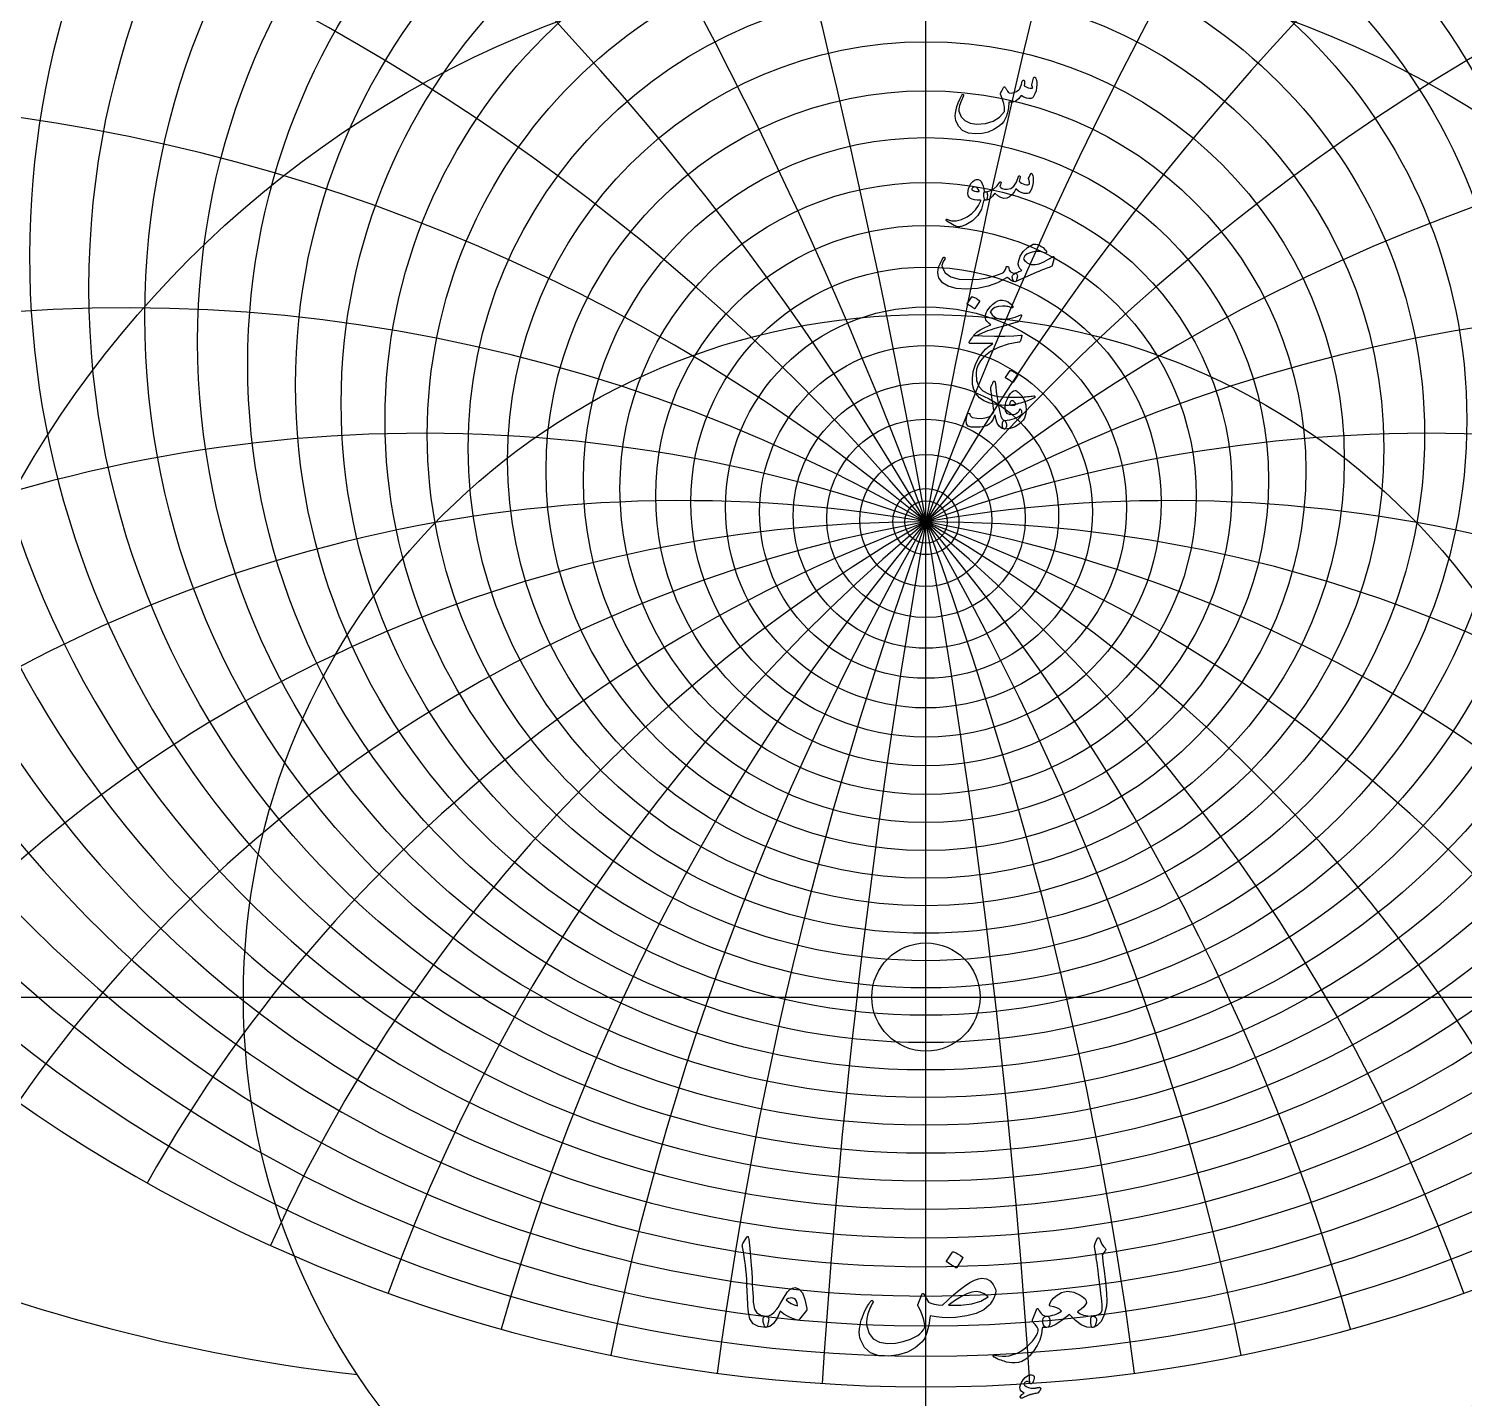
# Model space of a CAD drawing. Header units: millimetres. Extents: x -80 to 80, y -80 to 82.
# Drawn here: x -44.6 to 26.8, y -20 to 48.2 of the extents above; entities that cross this region are included whole.
import ezdxf

# ---------------------------------------------------------------- set-up
doc = ezdxf.new("R2010")
doc.units = ezdxf.units.MM
for name, color, linetype in [('CUT_INNER', 6, 'Continuous'), ('CUT_OUTER', 1, 'Continuous'), ('ENGRAVE', 7, 'Continuous'), ('ENGRAVE_FINE', 8, 'Continuous'), ('TEXT', 5, 'Continuous')]:
    doc.layers.add(name, color=color, linetype=linetype)

msp = doc.modelspace()

# ---------------------------------------------------------------- linework, layer by layer
at = {"layer": 'CUT_INNER'}
msp.add_circle((0, 0), 2.69, dxfattribs=at)
at = {"layer": 'CUT_OUTER'}
for centre, radius, start, end in [((-0.0002, -0.0002), 80.3699, 149.413866, 87.803582), ((-0.0008, 0.0008), 80.3689, 92.195702, 149.41427)]:
    msp.add_arc(centre, radius, start, end, dxfattribs=at)
at = {"layer": 'ENGRAVE'}
for points in [[(0, -79.2), (0, 79.2)], [(-79.2, 0), (79.2, 0)]]:
    msp.add_lwpolyline(points, dxfattribs=at)
for centre, radius in [((0, 0), 79.2), ((0, 33.845), 38.8369), ((0, 28.7029), 26.8925), ((0, 0), 51.8435), ((0, 25.706), 17.0304), ((0, 0), 33.9362), ((0, 24.1228), 8.2726), ((0, 23.6264), 1.056)]:
    msp.add_circle(centre, radius, dxfattribs=at)
for centre, radius, start, end in [((0, 42.7672), 54.7362, 161.989839, 18.010161), ((0, 59.6391), 79.0226, 201.985792, 338.014208), ((0, -45.0669), 68.6933, 41, 139), ((0, -45.0669), 68.6933, 41, 139), ((-18.3793, 68.5924), 87.9231, 226.370944, 263.540169)]:
    msp.add_arc(centre, radius, start, end, dxfattribs=at)
at = {"layer": 'ENGRAVE_FINE'}
for centre, radius in [((0, 35.2478), 41.6134), ((0, 32.5867), 36.2119), ((0, 31.4563), 33.7199), ((0, 30.4399), 31.3448), ((0, 29.5254), 29.073), ((0, 27.9636), 24.7927), ((0, 27.3002), 22.7645), ((0, 26.7063), 20.7995), ((0, 26.1765), 18.8904), ((0, 25.291), 15.2136), ((0, 24.9278), 13.4344), ((0, 24.6136), 11.6876), ((0, 24.346), 9.9685), ((0, 23.9424), 6.5958), ((0, 23.8034), 4.9339), ((0, 23.7048), 3.2832), ((0, 23.646), 1.6398)]:
    msp.add_circle(centre, radius, dxfattribs=at)
for centre, radius, start, end in [((-389.579, -45.0669), 395.5889, 3.747031, 18.1283), ((-389.579, -45.0669), 395.5889, 3.747031, 18.1283), ((389.579, -45.0669), 395.5889, 161.8717, 176.252969), ((389.579, -45.0669), 395.5889, 161.8717, 176.252969), ((0, 36.815), 44.563, 116.694811, 63.305189), ((-188.7333, -45.0669), 200.8457, 7.543642, 36.486596), ((-188.7333, -45.0669), 200.8457, 7.543642, 36.486596), ((188.7333, -45.0669), 200.8457, 143.513404, 172.456358), ((188.7333, -45.0669), 200.8457, 143.513404, 172.456358), ((0, 38.5703), 47.7117, 137.032807, 42.967193), ((-118.9803, -45.0669), 137.3866, 11.441846, 55.306369), ((-118.9803, -45.0669), 137.3866, 11.441846, 55.306369), ((118.9803, -45.0669), 137.3866, 124.693631, 168.558154), ((118.9803, -45.0669), 137.3866, 124.693631, 168.558154), ((0, 40.5427), 51.0904, 150.83708, 29.16292), ((-81.8655, -45.0669), 106.8678, 15.498747, 74.808085), ((-81.8655, -45.0669), 106.8678, 15.498747, 74.808085), ((81.8655, -45.0669), 106.8678, 105.191915, 164.501253), ((81.8655, -45.0669), 106.8678, 105.191915, 164.501253), ((0, 45.2872), 58.6948, 171.599741, 8.400259), ((0, 48.1564), 63.0223, 180.171885, 359.828115), ((-57.6405, -45.0669), 89.6727, 19.779688, 95.149815), ((-57.6405, -45.0669), 89.6727, 19.779688, 95.149815), ((57.6405, -45.0669), 89.6727, 84.850185, 160.220312), ((57.6405, -45.0669), 89.6727, 84.850185, 160.220312), ((0, 51.4428), 67.789, 187.98681, 352.01319), ((0, 55.233), 73.0841, 195.219112, 344.780888), ((-39.6601, -45.0669), 79.3202, 24.362203, 114.146841), ((-39.6601, -45.0669), 79.3202, 24.362203, 114.146841), ((39.6601, -45.0669), 79.3202, 65.853159, 155.637797), ((39.6601, -45.0669), 79.3202, 65.853159, 155.637797), ((-25.0023, -45.0669), 73.1019, 29.341216, 123.798896), ((-25.0023, -45.0669), 73.1019, 29.341216, 123.798896), ((25.0023, -45.0669), 73.1019, 56.201104, 150.658784), ((25.0023, -45.0669), 73.1019, 56.201104, 150.658784), ((-12.1125, -45.0669), 69.753, 34.836047, 131.966559), ((-12.1125, -45.0669), 69.753, 34.836047, 131.966559), ((12.1125, -45.0669), 69.753, 48.033441, 145.163953), ((12.1125, -45.0669), 69.753, 48.033441, 145.163953), ((0, 112.7436), 142.0752, 236.207433, 303.792567)]:
    msp.add_arc(centre, radius, start, end, dxfattribs=at)
at = {"layer": 'TEXT'}
for points in [[(5.3443, 45.6951), (5.3525, 45.7156), (5.363, 45.7302), (5.3759, 45.739), (5.3911, 45.742), (5.4107, 45.7396), (5.4274, 45.7326), (5.4412, 45.7209), (5.452, 45.7045), (5.4787, 45.6459), (5.4977, 45.5733), (5.5091, 45.4867), (5.5129, 45.386), (5.5027, 45.2215), (5.4719, 45.0651), (5.4207, 44.917), (5.349, 44.7771), (5.3244, 44.7434), (5.2975, 44.7174), (5.2682, 44.6989), (5.2366, 44.6881), (5.1221, 44.6808), (4.9989, 44.701), (4.8668, 44.7487), (4.726, 44.8239), (4.6075, 44.6614), (4.4672, 44.5534), (4.3054, 44.4998), (4.1218, 44.5007), (4.1158, 44.4019), (4.1072, 44.3069), (4.0959, 44.2157), (4.082, 44.1284), (4.0655, 44.0442), (4.0463, 43.9627), (4.0245, 43.8838), (4, 43.8075), (3.9432, 43.6699), (3.8665, 43.5429), (3.7699, 43.4264), (3.6534, 43.3204), (3.3809, 43.1389), (3.0925, 43.0113), (2.7884, 42.9375), (2.4684, 42.9176), (2.108, 42.9665), (1.8232, 43.0944), (1.6139, 43.3014), (1.4801, 43.5874), (1.462, 43.6904), (1.459, 43.8122), (1.4713, 43.9527), (1.4988, 44.112), (1.543, 44.2864), (1.6054, 44.4679), (1.6859, 44.6565), (1.7846, 44.852), (1.7925, 44.8643), (1.8021, 44.8731), (1.8135, 44.8784), (1.8267, 44.8801), (1.8399, 44.8789), (1.8513, 44.8754), (1.861, 44.8696), (1.8689, 44.8614), (1.8741, 44.8494), (1.8759, 44.8368), (1.8741, 44.8236), (1.8689, 44.8099), (1.7436, 44.5496), (1.6628, 44.3356), (1.6265, 44.1679), (1.6347, 44.0464), (1.7529, 43.7785), (1.9391, 43.5839), (2.1932, 43.4624), (2.5152, 43.4141), (2.9655, 43.4428), (3.3466, 43.5569), (3.6587, 43.7566), (3.9017, 44.0417), (3.9008, 44.2296), (3.87, 44.4281), (3.8095, 44.6371), (3.719, 44.8567), (3.7076, 44.8789), (3.7014, 44.8989), (3.7006, 44.9164), (3.7049, 44.9316), (3.7301, 44.9839), (3.7541, 45.0329), (3.777, 45.0787), (3.7986, 45.1213), (3.8191, 45.1601), (3.8384, 45.1945), (3.8566, 45.2245), (3.8736, 45.2501), (3.8832, 45.261), (3.8935, 45.2654), (3.9043, 45.2633), (3.9157, 45.2548), (3.9216, 45.2484), (3.9298, 45.2384), (3.9403, 45.225), (3.9532, 45.208), (3.9678, 45.1875), (3.9836, 45.1635), (4.0006, 45.136), (4.0188, 45.1049), (4.0556, 45.0452), (4.0867, 45.0019), (4.1119, 44.975), (4.1312, 44.9644), (4.253, 44.9542), (4.3747, 44.975), (4.4965, 45.0268), (4.6183, 45.1096), (4.6625, 45.1647), (4.7061, 45.2548), (4.7492, 45.3801), (4.7916, 45.5405), (4.7957, 45.5558), (4.8033, 45.5686), (4.8144, 45.5792), (4.8291, 45.5874), (4.8428, 45.5927), (4.856, 45.5944), (4.8686, 45.5927), (4.8806, 45.5874), (4.8985, 45.5581), (4.9052, 45.5031), (4.9008, 45.4223), (4.8853, 45.3157), (4.9798, 45.2578), (5.0808, 45.2197), (5.1883, 45.2016), (5.3021, 45.2033), (5.3007, 45.2376), (5.2963, 45.2654), (5.289, 45.2867), (5.2787, 45.3017), (5.267, 45.3157), (5.26, 45.3298), (5.2576, 45.3438), (5.26, 45.3579)], [(5.2342, 40.9555), (5.2445, 40.9625), (5.2565, 40.9601), (5.2702, 40.9484), (5.2857, 40.9274), (5.3024, 40.8916), (5.315, 40.8407), (5.3235, 40.7745), (5.3279, 40.6932), (5.3294, 40.6007), (5.3244, 40.5105), (5.313, 40.4227), (5.2951, 40.3372), (5.243, 40.1709), (5.185, 40.0515), (5.1212, 39.9789), (5.0516, 39.9531), (4.8867, 39.9628), (4.7342, 40.0058), (4.594, 40.0822), (4.4661, 40.192), (4.3782, 40.019), (4.274, 39.884), (4.1534, 39.7871), (4.0164, 39.7283), (3.8727, 39.7154), (3.7272, 39.7517), (3.5799, 39.8372), (3.4309, 39.9718), (3.3103, 39.8182), (3.1921, 39.7084), (3.0761, 39.6425), (2.9625, 39.6206), (2.9397, 39.6334), (2.9181, 39.6721), (2.8976, 39.7365), (2.8782, 39.8266), (2.8712, 39.9156), (2.8829, 39.9812), (2.9134, 40.0234), (2.9625, 40.0421), (3.1786, 40.091), (3.3677, 40.1861), (3.5299, 40.3275), (3.6651, 40.5152), (3.6724, 40.5254), (3.6804, 40.5327), (3.6888, 40.5371), (3.6979, 40.5386), (3.709, 40.5374), (3.719, 40.5339), (3.7278, 40.5281), (3.7354, 40.5199), (3.7398, 40.4947), (3.7295, 40.4519), (3.7046, 40.3916), (3.6651, 40.3138), (3.7169, 40.2538), (3.7974, 40.2096), (3.9066, 40.1812), (4.0445, 40.1686), (4.2164, 40.2046), (4.3665, 40.322), (4.4951, 40.5207), (4.6019, 40.8009), (4.6072, 40.8152), (4.6136, 40.8255), (4.6212, 40.8316), (4.63, 40.8337), (4.6432, 40.8325), (4.6546, 40.829), (4.6643, 40.8231), (4.6722, 40.8149), (4.678, 40.8032), (4.6815, 40.7915), (4.6827, 40.7798), (4.6815, 40.7681), (4.6347, 40.5714), (4.6894, 40.5228), (4.7553, 40.48), (4.8323, 40.4432), (4.9204, 40.4121), (5.0062, 40.3919), (5.0715, 40.3875), (5.1163, 40.399), (5.1405, 40.4262), (5.1485, 40.4678), (5.1441, 40.5269), (5.1274, 40.6036), (5.0984, 40.6978), (5.1034, 40.7245), (5.1277, 40.7763), (5.1713, 40.8533), (5.2342, 40.9555)], [(2.8689, 39.569), (2.7591, 39.1835), (2.575, 38.8606), (2.3165, 38.6004), (1.9836, 38.4028), (1.9371, 38.3827), (1.8911, 38.3647), (1.8457, 38.3487), (1.8009, 38.3348), (1.757, 38.3233), (1.7143, 38.3143), (1.6727, 38.308), (1.6323, 38.3044), (1.5316, 38.3187), (1.3981, 38.3711), (1.2319, 38.4616), (1.0328, 38.5901), (1.0114, 38.6085), (0.9988, 38.6264), (0.995, 38.6437), (1, 38.6604), (1.0111, 38.6732), (1.0258, 38.6791), (1.0439, 38.6779), (1.0656, 38.6697), (1.2725, 38.6027), (1.5047, 38.603), (1.762, 38.6706), (2.0445, 38.8056), (2.2752, 38.9622), (2.4661, 39.1463), (2.6171, 39.358), (2.7284, 39.5971), (2.7275, 39.6056), (2.7248, 39.6124), (2.7205, 39.6173), (2.7143, 39.6206), (2.553, 39.6299), (2.4157, 39.6487), (2.3024, 39.6768), (2.2131, 39.7142), (2.144, 39.7722), (2.1007, 39.8524), (2.0832, 39.9549), (2.0913, 40.0796), (2.094, 40.0961), (2.0972, 40.113), (2.101, 40.1301), (2.1054, 40.1475), (2.1104, 40.1655), (2.1159, 40.1844), (2.1221, 40.2041), (2.1288, 40.2248), (2.1839, 40.3586), (2.2506, 40.4695), (2.3291, 40.5576), (2.4192, 40.6229), (2.5114, 40.6586), (2.596, 40.658), (2.673, 40.6212), (2.7424, 40.548), (2.803, 40.4461), (2.849, 40.3278), (2.8803, 40.1932), (2.897, 40.0421), (2.9062, 40.0423), (2.9151, 40.0427), (2.9238, 40.0434), (2.9321, 40.0444), (2.9404, 40.0455), (2.9491, 40.0462), (2.958, 40.0466), (2.9672, 40.0468), (2.9988, 40.0401), (3.0234, 40.0199), (3.041, 39.9862), (3.0515, 39.9391), (3.0559, 39.8872), (3.0551, 39.8348), (3.0489, 39.7819), (3.0375, 39.7283), (3.0226, 39.6812), (3.0059, 39.6475), (2.9874, 39.6273), (2.9672, 39.6206), (2.8782, 39.6206), (2.8777, 39.6121), (2.8759, 39.6007), (2.873, 39.5863), (2.8689, 39.569)], [(2.644, 40.0936), (2.5949, 40.1794), (2.541, 40.24), (2.4825, 40.2754), (2.4192, 40.2857), (2.3815, 40.2757), (2.3478, 40.2599), (2.3182, 40.2382), (2.2928, 40.2107), (2.2846, 40.1961), (2.2834, 40.1803), (2.2892, 40.1633), (2.3021, 40.1452), (2.3504, 40.1027), (2.4204, 40.0737), (2.512, 40.0582), (2.6253, 40.0562), (2.637, 40.0585), (2.644, 40.0655), (2.6464, 40.0772), (2.644, 40.0936)], [(6.3747, 36.7485), (6.2811, 36.3738), (6.2705, 36.3556), (6.253, 36.3387), (6.2284, 36.3229), (6.1968, 36.3082), (6.1266, 36.2835), (6.0521, 36.2561), (5.9733, 36.2261), (5.89, 36.1935), (5.8023, 36.1585), (5.7102, 36.1215), (5.6138, 36.0824), (5.5129, 36.0412), (4.4356, 35.5729), (4.3864, 35.5837), (4.3466, 35.6162), (4.3162, 35.6703), (4.2951, 35.7462), (4.2916, 35.8267), (4.3138, 35.8949), (4.3619, 35.9508), (4.4356, 35.9944), (4.4448, 35.9986), (4.4631, 36.0067), (4.4905, 36.0186), (4.527, 36.0342), (4.5722, 36.0534), (4.6259, 36.0758), (4.6881, 36.1014), (4.7588, 36.1302), (4.6678, 36.2236), (4.6101, 36.3258), (4.5858, 36.4367), (4.5949, 36.5565), (4.685, 36.8413), (4.8384, 37.0822), (5.0551, 37.2792), (5.3349, 37.4323), (5.3961, 37.4467), (5.4672, 37.4429), (5.5483, 37.4209), (5.6394, 37.3808), (5.7339, 37.3261), (5.8209, 37.2649), (5.9002, 37.1973), (5.9719, 37.1232), (5.9921, 37.096), (6.0012, 37.0705), (5.9992, 37.0468), (5.986, 37.0249), (5.9661, 37.0079), (5.9438, 36.9991), (5.9192, 36.9985), (5.8923, 37.0061), (5.7521, 37.0503), (5.6031, 37.0705), (5.4453, 37.0667), (5.2787, 37.0389), (5.128, 36.9938), (5.0082, 36.9335), (4.9195, 36.858), (4.8619, 36.7672), (4.856, 36.7268), (4.8712, 36.6806), (4.9075, 36.6285), (4.9649, 36.5705), (5.0305, 36.5178), (5.0961, 36.4768), (5.1616, 36.4476), (5.2272, 36.43), (5.4236, 36.425), (5.6335, 36.4663), (5.8569, 36.5538), (6.0937, 36.6876), (6.1192, 36.7037), (6.1441, 36.7192), (6.1684, 36.7342), (6.1921, 36.7485), (6.2149, 36.762), (6.2366, 36.7743), (6.2571, 36.7854), (6.2764, 36.7953), (6.33, 36.8205), (6.3642, 36.8211), (6.3791, 36.7971), (6.3747, 36.7485)], [(0.8618, 36.7626), (0.8785, 36.7807), (0.8958, 36.7883), (0.9136, 36.7854), (0.9321, 36.7719), (0.9461, 36.7544), (0.9508, 36.7345), (0.9461, 36.7122), (0.9321, 36.6876), (0.8607, 36.577), (0.815, 36.4745), (0.7951, 36.3802), (0.8009, 36.2942), (0.9476, 36.0114), (1.233, 35.8141), (1.6572, 35.7022), (2.2202, 35.6759), (2.6379, 35.7066), (3.0387, 35.7707), (3.4224, 35.8682), (3.7893, 35.9991), (3.8539, 36.0374), (3.9075, 36.0963), (3.95, 36.1756), (3.9813, 36.2754), (3.9918, 36.3038), (4.0094, 36.3234), (4.034, 36.3343), (4.0656, 36.3363), (4.0881, 36.3267), (4.1042, 36.307), (4.1139, 36.2775), (4.1171, 36.238), (4.1391, 36.1402), (4.2003, 36.067), (4.3007, 36.0184), (4.4403, 35.9944), (4.4907, 35.9833), (4.5246, 35.9546), (4.5422, 35.9083), (4.5434, 35.8445), (4.5264, 35.7257), (4.5035, 35.6408), (4.4749, 35.5898), (4.4403, 35.5729), (4.3376, 35.5863), (4.2401, 35.6267), (4.1479, 35.694), (4.0609, 35.7883), (4.0536, 35.7921), (4.041, 35.7895), (4.0232, 35.7804), (4, 35.7649), (3.5633, 35.519), (3.0867, 35.3433), (2.5703, 35.238), (2.0141, 35.2028), (1.5, 35.238), (1.1007, 35.3433), (0.8162, 35.519), (0.6464, 35.7649), (0.6077, 35.9022), (0.5949, 36.0424), (0.6077, 36.1856), (0.6464, 36.3316), (0.6985, 36.4675), (0.7518, 36.5846), (0.8062, 36.6829), (0.8618, 36.7626)], [(2.281, 34.8187), (2.2869, 34.8246), (2.2951, 34.8281), (2.3056, 34.8293), (2.3185, 34.8281), (2.4096, 34.7912), (2.4953, 34.7461), (2.5758, 34.6929), (2.6511, 34.6314), (2.6584, 34.622), (2.6616, 34.6127), (2.6607, 34.6033), (2.6558, 34.5939), (2.4356, 34.2379), (2.4274, 34.2295), (2.4169, 34.2274), (2.404, 34.2318), (2.3888, 34.2426), (2.3756, 34.252), (2.3548, 34.2661), (2.3264, 34.2848), (2.2904, 34.3082), (2.2462, 34.3363), (2.1932, 34.3691), (2.1315, 34.4066), (2.0609, 34.4487), (2.0515, 34.4557), (2.0469, 34.4628), (2.0469, 34.4698), (2.0515, 34.4768)], [(4.7518, 33.9137), (4.7556, 33.8806), (4.7342, 33.8188), (4.6877, 33.7283), (4.616, 33.6092), (4.6007, 33.5899), (4.5832, 33.5741), (4.5633, 33.5618), (4.541, 33.553), (4.2412, 33.4704), (3.9743, 33.3961), (3.7401, 33.3299), (3.5387, 33.272), (3.37, 33.2225), (3.2342, 33.1818), (3.1312, 33.1499), (3.0609, 33.1268), (2.4942, 32.8738), (2.4543, 32.8709), (2.4239, 32.8762), (2.4028, 32.8896), (2.3911, 32.9113), (2.3908, 32.9192), (2.3946, 32.9289), (2.4025, 32.9403), (2.4145, 32.9535), (2.5299, 33.0618), (2.7026, 33.1759), (2.9327, 33.296), (3.2202, 33.4218), (3.142, 33.4886), (3.0761, 33.553), (3.0226, 33.6151), (2.9813, 33.6748), (2.9558, 33.7401), (2.9497, 33.8188), (2.9628, 33.911), (2.9953, 34.0167), (3.048, 34.1268), (3.1218, 34.2368), (3.2166, 34.3469), (3.3326, 34.457), (3.4587, 34.5521), (3.5796, 34.6174), (3.6953, 34.6528), (3.8056, 34.6584), (3.9552, 34.6282), (4.0902, 34.5659), (4.2105, 34.4713), (4.3162, 34.3446), (4.3256, 34.3288), (4.3302, 34.3141), (4.3302, 34.3007), (4.3256, 34.2884), (4.3153, 34.2769), (4.3033, 34.2708), (4.2895, 34.2699), (4.274, 34.2743), (4.2051, 34.2963), (4.1388, 34.3153), (4.0751, 34.3314), (4.0141, 34.3446), (3.956, 34.3545), (3.9011, 34.361), (3.8494, 34.3639), (3.801, 34.3633), (3.5993, 34.3396), (3.4298, 34.2825), (3.2925, 34.1921), (3.1874, 34.0682), (3.2992, 33.921), (3.4239, 33.8118), (3.5615, 33.7406), (3.712, 33.7076), (3.9359, 33.7052), (4.1768, 33.7404), (4.4347, 33.813), (4.7096, 33.923), (4.721, 33.9259), (4.7319, 33.9254), (4.7421, 33.9213), (4.7518, 33.9137)], [(2.808, 32.8879), (3.409, 32.8668), (3.9286, 32.8645), (4.3668, 32.8809), (4.7237, 32.916), (4.7347, 32.9173), (4.7442, 32.9166), (4.7522, 32.9138), (4.7588, 32.909), (4.7636, 32.9024), (4.7664, 32.8943), (4.7672, 32.8848), (4.7658, 32.8738), (4.7566, 32.8311), (4.7477, 32.7919), (4.7391, 32.7562), (4.7307, 32.724), (4.7227, 32.6953), (4.7149, 32.6701), (4.7074, 32.6484), (4.7003, 32.6303), (4.685, 32.6013), (4.6675, 32.5799), (4.6476, 32.5662), (4.6253, 32.56), (4.0843, 32.4619), (3.6136, 32.3083), (3.2131, 32.0989), (2.8829, 31.834), (2.7161, 31.6434), (2.5949, 31.4417), (2.5193, 31.2289), (2.4895, 31.005), (2.5182, 30.6534), (2.6323, 30.3668), (2.832, 30.1452), (3.1171, 29.9886), (3.265, 29.9411), (3.4274, 29.9019), (3.6045, 29.8709), (3.7963, 29.8481), (4.0024, 29.8331), (4.2225, 29.8258), (4.4567, 29.8261), (4.7049, 29.834), (4.7932, 29.839), (4.88, 29.8445), (4.9653, 29.8507), (5.0492, 29.8574), (5.131, 29.8647), (5.2102, 29.8726), (5.2868, 29.8811), (5.3607, 29.8902), (5.3832, 29.8914), (5.3993, 29.8855), (5.409, 29.8726), (5.4122, 29.8527), (5.4105, 29.8296), (5.4052, 29.8118), (5.3964, 29.7992), (5.3841, 29.7918), (5.2518, 29.7359), (5.1265, 29.6853), (5.0082, 29.6399), (4.897, 29.5998), (4.7931, 29.5647), (4.6968, 29.5342), (4.6081, 29.5085), (4.527, 29.4874), (4.4507, 29.4719), (4.3765, 29.4581), (4.3043, 29.4461), (4.2342, 29.4359), (4.1659, 29.428), (4.099, 29.423), (4.0335, 29.4209), (3.9696, 29.4218), (3.5328, 29.4558), (3.1686, 29.5296), (2.8771, 29.6431), (2.6581, 29.7965), (2.4974, 29.9883), (2.3853, 30.2122), (2.3217, 30.4684), (2.3068, 30.7567), (2.3528, 31.1145), (2.4625, 31.4616), (2.6361, 31.7983), (2.8736, 32.1244), (2.9664, 32.2231), (3.0714, 32.3176), (3.1888, 32.4081), (3.3185, 32.4944), (2.185, 32.5038), (2.1578, 32.5155), (2.1464, 32.5366), (2.1508, 32.567), (2.171, 32.6069), (2.209, 32.6648), (2.2436, 32.7169), (2.2746, 32.7632), (2.3021, 32.8036), (2.3261, 32.8378), (2.3466, 32.8656), (2.3636, 32.887), (2.3771, 32.9019), (2.4075, 32.9046), (2.4895, 32.9031), (2.623, 32.8975), (2.808, 32.8879)], [(4.1874, 31.1504), (4.1932, 31.1563), (4.2014, 31.1598), (4.212, 31.1609), (4.2249, 31.1598), (4.3159, 31.1229), (4.4017, 31.0778), (4.4822, 31.0245), (4.5574, 30.9631), (4.5647, 30.9537), (4.5679, 30.9443), (4.5671, 30.935), (4.5621, 30.9256), (4.3419, 30.5696), (4.3338, 30.5611), (4.3232, 30.5591), (4.3103, 30.5635), (4.2951, 30.5743), (4.2819, 30.5837), (4.2612, 30.5977), (4.2328, 30.6164), (4.1967, 30.6399), (4.1525, 30.668), (4.0996, 30.7008), (4.0378, 30.7382), (3.9672, 30.7804), (3.9579, 30.7874), (3.9532, 30.7944), (3.9532, 30.8015), (3.9579, 30.8085)], [(3.897, 28.668), (3.9309, 28.6516), (3.9579, 28.6258), (3.9778, 28.5907), (3.9907, 28.5462), (3.9991, 28.4911), (4.0012, 28.4384), (3.9968, 28.3881), (3.986, 28.3401), (3.9699, 28.2991), (3.9497, 28.2698), (3.9254, 28.2523), (3.897, 28.2464), (3.7568, 28.2853), (3.6405, 28.3834), (3.5483, 28.5406), (3.4801, 28.757), (3.4713, 28.7943), (3.4637, 28.8266), (3.4573, 28.854), (3.452, 28.8764), (3.4479, 28.8938), (3.445, 28.9062), (3.4432, 28.9137), (3.4426, 28.9162), (3.4356, 28.93), (3.4286, 28.9338), (3.4216, 28.9276), (3.4145, 28.9115), (3.3349, 28.7318), (3.2459, 28.5907), (3.1476, 28.4882), (3.0398, 28.4244), (2.8835, 28.3752), (2.7003, 28.3448), (2.4901, 28.3331), (2.2529, 28.3401), (2.0946, 28.389), (2.0082, 28.5075), (1.9939, 28.6958), (2.0515, 28.9537), (2.0647, 28.9847), (2.0808, 29.0075), (2.0998, 29.0222), (2.1218, 29.0286), (2.1435, 29.0266), (2.1616, 29.0157), (2.1762, 28.9961), (2.1874, 28.9677), (2.2111, 28.9071), (2.2401, 28.8612), (2.2743, 28.8298), (2.3138, 28.8132), (2.5354, 28.7792), (2.7459, 28.7757), (2.9453, 28.8026), (3.1335, 28.86), (3.2152, 28.9027), (3.2822, 28.9607), (3.3346, 29.0339), (3.3724, 29.1223), (3.37, 29.1642), (3.3583, 29.2616), (3.3373, 29.4147), (3.3068, 29.6235), (3.2913, 29.7351), (3.2775, 29.836), (3.2655, 29.926), (3.2553, 30.0052), (3.2465, 30.073), (3.2389, 30.1287), (3.2325, 30.1725), (3.2272, 30.2043), (3.2228, 30.2529), (3.2237, 30.2956), (3.2298, 30.3325), (3.2412, 30.3635), (3.2594, 30.402), (3.2764, 30.4379), (3.2922, 30.4711), (3.3068, 30.5017), (3.32, 30.5296), (3.3314, 30.555), (3.3411, 30.5777), (3.349, 30.5977), (3.3572, 30.6138), (3.3677, 30.6246), (3.3806, 30.6302), (3.3958, 30.6305), (3.4125, 30.6241), (3.4251, 30.6141), (3.4336, 30.6006), (3.438, 30.5837), (3.4665, 30.3441), (3.4959, 30.117), (3.5262, 29.9026), (3.5574, 29.7008), (3.5892, 29.5115), (3.6212, 29.3348), (3.6536, 29.1707), (3.6862, 29.0192), (3.7257, 28.8779), (3.774, 28.7722), (3.8311, 28.7022), (3.897, 28.668)], [(4.4356, 30.1621), (4.4678, 30.1574), (4.5035, 30.1434), (4.5428, 30.12), (4.5855, 30.0872), (4.7685, 29.8922), (4.8958, 29.6726), (4.9675, 29.4285), (4.9836, 29.1598), (4.9693, 29.0198), (4.9403, 28.8951), (4.8967, 28.7856), (4.8384, 28.6914), (4.6496, 28.4967), (4.4298, 28.3577), (4.1789, 28.2742), (3.897, 28.2464), (3.8686, 28.2531), (3.8443, 28.2733), (3.8241, 28.307), (3.808, 28.3541), (3.802, 28.3802), (3.798, 28.4068), (3.7961, 28.4341), (3.7963, 28.4619), (3.7979, 28.4894), (3.8004, 28.5157), (3.8037, 28.5409), (3.808, 28.5649), (3.8206, 28.6065), (3.8396, 28.6375), (3.8651, 28.658), (3.897, 28.668), (4.1716, 28.7048), (4.4099, 28.7733), (4.6119, 28.8735), (4.7775, 29.0052), (4.7696, 29.0711), (4.76, 29.1235), (4.7486, 29.1624), (4.7354, 29.1879), (4.7196, 29.2098), (4.7049, 29.2242), (4.6915, 29.2309), (4.6792, 29.23), (4.6707, 29.2271), (4.664, 29.223), (4.659, 29.2177), (4.6558, 29.2113), (4.6107, 29.1188), (4.5551, 29.0474), (4.4889, 28.997), (4.4122, 28.9677), (4.1894, 28.9505), (4.0363, 29.0111), (3.9529, 29.1495), (3.9391, 29.3659), (3.9579, 29.49), (3.9953, 29.6188), (4.0515, 29.7523), (4.1265, 29.8904), (4.2055, 30.0093), (4.2834, 30.0942), (4.3601, 30.1451), (4.4356, 30.1621)], [(4.2811, 29.6563), (4.2345, 29.6431), (4.1979, 29.6082), (4.1713, 29.5517), (4.1546, 29.4736), (4.1549, 29.4613), (4.1558, 29.4525), (4.1572, 29.4472), (4.1593, 29.4455), (4.2064, 29.4341), (4.2541, 29.4279), (4.3024, 29.427), (4.3513, 29.4314), (4.3943, 29.4405), (4.4298, 29.4537), (4.4576, 29.4709), (4.4778, 29.4923), (4.4251, 29.5676), (4.3747, 29.62), (4.3267, 29.6495), (4.2811, 29.6563)], [(-8.9056, -11.9364), (-8.8935, -11.9176), (-8.8822, -11.9051), (-8.8716, -11.8989), (-8.8619, -11.8989), (-8.8471, -11.9071), (-8.8338, -11.9317), (-8.8221, -11.9727), (-8.8119, -12.03), (-8.7604, -12.4965), (-8.7182, -12.9278), (-8.6855, -13.324), (-8.662, -13.685), (-8.647, -13.9938), (-8.6332, -14.2705), (-8.6205, -14.5152), (-8.609, -14.728), (-8.599, -14.9087), (-8.591, -15.0574), (-8.585, -15.1741), (-8.5809, -15.2588), (-8.5254, -15.5125), (-8.4029, -15.6991), (-8.2132, -15.8185), (-7.9563, -15.8708), (-7.8849, -15.8896), (-7.8392, -15.9333), (-7.8193, -16.002), (-7.8252, -16.0956), (-7.8545, -16.2432), (-7.8861, -16.3486), (-7.92, -16.4118), (-7.9563, -16.4329), (-8.3178, -16.3853), (-8.584, -16.2424), (-8.7549, -16.0043), (-8.8307, -15.671), (-8.8426, -15.5115), (-8.8533, -15.3517), (-8.8629, -15.1915), (-8.8713, -15.0308), (-8.8789, -14.8698), (-8.8861, -14.7084), (-8.8929, -14.5467), (-8.8994, -14.3845), (-8.9111, -14.0751), (-8.9275, -13.7966), (-8.9485, -13.549), (-8.9743, -13.3322), (-9.0047, -13.1239), (-9.0399, -12.902), (-9.0797, -12.6665), (-9.1242, -12.4172), (-9.13, -12.3724), (-9.1289, -12.3314), (-9.1207, -12.2943), (-9.1054, -12.2611)], [(8.3935, -12.3111), (8.4357, -12.2092), (8.4684, -12.1284), (8.4919, -12.0687), (8.5059, -12.03), (8.5168, -12.0055), (8.5309, -11.9879), (8.5481, -11.9774), (8.5684, -11.9738), (8.5914, -11.9777), (8.6105, -11.9895), (8.6257, -12.009), (8.6371, -12.0363), (8.689, -12.1702), (8.751, -12.2908), (8.8232, -12.3981), (8.9056, -12.4922), (8.9286, -12.5222), (8.9353, -12.5562), (8.9255, -12.5941), (8.8994, -12.6358), (8.762, -12.8294), (8.7713, -12.9161), (8.7807, -13.0012), (8.7901, -13.0847), (8.7994, -13.1667), (8.8088, -13.2471), (8.8182, -13.3259), (8.8275, -13.4032), (8.8369, -13.4789), (8.9232, -14.1799), (8.9759, -14.728), (8.995, -15.123), (8.9805, -15.365), (8.8627, -15.8041), (8.7089, -16.1284), (8.5192, -16.338), (8.2936, -16.4329), (8.2873, -16.4329), (8.2811, -16.4329), (8.2748, -16.4329), (8.2686, -16.4329), (8.2315, -16.3978), (8.2077, -16.3174), (8.1972, -16.1917), (8.1999, -16.0207), (8.2058, -15.9575), (8.2233, -15.9114), (8.2526, -15.8825), (8.2936, -15.8708), (8.452, -15.8392), (8.584, -15.7818), (8.6894, -15.6987), (8.7682, -15.5898), (8.7629, -15.459), (8.7534, -15.3103), (8.7395, -15.1437), (8.7214, -14.959), (8.6993, -14.7572), (8.6737, -14.539), (8.6447, -14.3045), (8.6121, -14.0535), (8.582, -13.8068), (8.5543, -13.5851), (8.5289, -13.3884), (8.5059, -13.2166), (8.486, -13.0699), (8.47, -12.9481), (8.4579, -12.8513), (8.4497, -12.7795), (8.3873, -12.4235), (8.3853, -12.3884), (8.3857, -12.3579), (8.3884, -12.3322), (8.3935, -12.3111)], [(1.324, -12.6795), (1.3318, -12.6717), (1.3427, -12.6671), (1.3568, -12.6655), (1.3739, -12.6671), (1.4953, -12.7162), (1.6097, -12.7763), (1.717, -12.8474), (1.8173, -12.9294), (1.8271, -12.9418), (1.8314, -12.9543), (1.8302, -12.9668), (1.8236, -12.9793), (1.5301, -13.4539), (1.5191, -13.4653), (1.5051, -13.468), (1.4879, -13.4621), (1.4676, -13.4477), (1.45, -13.4352), (1.4223, -13.4165), (1.3845, -13.3915), (1.3365, -13.3603), (1.2775, -13.3228), (1.2069, -13.2791), (1.1245, -13.2291), (1.0305, -13.1729), (1.018, -13.1635), (1.0117, -13.1542), (1.0117, -13.1448), (1.018, -13.1354)], [(2.7853, -13.9785), (3.0031, -14.0105), (3.1882, -14.1128), (3.3404, -14.2853), (3.4598, -14.5281), (3.4731, -14.621), (3.4629, -14.7248), (3.4294, -14.8396), (3.3724, -14.9653), (3.3068, -15.0863), (3.2475, -15.187), (3.1944, -15.2674), (3.1476, -15.3275), (2.8743, -15.5523), (2.5043, -15.7272), (2.0375, -15.8521), (1.4739, -15.927), (1.1347, -15.9434), (0.8103, -15.9364), (0.5008, -15.906), (0.2061, -15.8521), (0.1366, -16.3099), (0.0468, -16.678), (-0.0632, -16.9563), (-0.1936, -17.1448), (-0.5355, -17.4356), (-0.9243, -17.6523), (-1.3599, -17.7947), (-1.8423, -17.863), (-2.3501, -17.8392), (-2.7557, -17.6928), (-3.059, -17.4239), (-3.26, -17.0324), (-3.2771, -16.9717), (-3.2912, -16.9083), (-3.3021, -16.8421), (-3.3099, -16.7732), (-3.3138, -16.702), (-3.3131, -16.6288), (-3.3076, -16.5537), (-3.2974, -16.4766), (-3.2756, -16.3402), (-3.2475, -16.2057), (-3.2131, -16.0732), (-3.1725, -15.9426), (-3.1261, -15.8144), (-3.0742, -15.6889), (-3.0168, -15.5662), (-2.954, -15.4462), (-2.9261, -15.3974), (-2.8985, -15.3509), (-2.8714, -15.3068), (-2.8447, -15.265), (-2.8187, -15.2256), (-2.7939, -15.1885), (-2.7703, -15.1538), (-2.7479, -15.1214), (-2.7319, -15.1031), (-2.7151, -15.0917), (-2.6975, -15.0874), (-2.6792, -15.0902), (-2.6597, -15.0976), (-2.6448, -15.1074), (-2.6347, -15.1195), (-2.6292, -15.1339), (-2.6277, -15.1503), (-2.6292, -15.1682), (-2.6339, -15.1878), (-2.6417, -15.2088), (-2.6874, -15.2779), (-2.7307, -15.354), (-2.7717, -15.4372), (-2.8103, -15.5273), (-2.8915, -15.758), (-2.9415, -15.9754), (-2.9602, -16.1796), (-2.9477, -16.3704), (-2.831, -16.733), (-2.6183, -16.9965), (-2.3095, -17.1608), (-1.9048, -17.226), (-1.5137, -17.2077), (-1.1335, -17.1339), (-0.7643, -17.0047), (-0.4059, -16.8201), (-0.2978, -16.7432), (-0.2045, -16.6499), (-0.1261, -16.5402), (-0.0625, -16.4142), (-0.055, -16.3966), (-0.0515, -16.3751), (-0.0519, -16.3497), (-0.0562, -16.3205), (-0.1112, -16.041), (-0.1827, -15.7959), (-0.2705, -15.5851), (-0.3747, -15.4087), (-0.3954, -15.3763), (-0.4075, -15.3478), (-0.411, -15.3232), (-0.4059, -15.3025), (-0.2123, -14.7904), (-0.1846, -14.7518), (-0.1577, -14.7358), (-0.1315, -14.7424), (-0.1062, -14.7717), (0.1249, -15.1651), (0.2486, -15.2237), (0.4075, -15.2682), (0.6015, -15.2986), (0.8306, -15.315), (1.1027, -15.05), (1.3755, -14.8045), (1.6491, -14.5785), (1.9235, -14.372), (2.1858, -14.1999), (2.4169, -14.0769), (2.6167, -14.0031), (2.7853, -13.9785)], [(-6.5012, -14.4469), (-6.3057, -14.5164), (-6.1437, -14.7123), (-6.0153, -15.0348), (-5.9204, -15.4836), (-5.9169, -15.516), (-5.9189, -15.5445), (-5.9263, -15.5691), (-5.9391, -15.5898), (-6.2826, -16.0207), (-6.3064, -16.0469), (-6.3342, -16.0629), (-6.3658, -16.0687), (-6.4013, -16.0644), (-6.6347, -15.9848), (-6.8541, -15.8833), (-7.0594, -15.76), (-7.2506, -15.6148), (-7.4048, -15.9727), (-7.5738, -16.2284), (-7.7577, -16.3818), (-7.9563, -16.4329), (-7.9786, -16.4247), (-8.0016, -16.4001), (-8.0254, -16.3591), (-8.05, -16.3017), (-8.0879, -16.1597), (-8.1015, -16.0457), (-8.091, -15.9598), (-8.0563, -15.902), (-8.036, -15.8884), (-8.0125, -15.8786), (-7.986, -15.8728), (-7.9563, -15.8708), (-7.8143, -15.8466), (-7.6753, -15.7803), (-7.5395, -15.6718), (-7.4068, -15.5211), (-7.3486, -15.4337), (-7.2616, -15.29), (-7.1456, -15.0902), (-7.0008, -14.8341), (-6.8876, -14.6647), (-6.7666, -14.5437), (-6.6378, -14.4711), (-6.5012, -14.4469)], [(-6.9509, -15.059), (-6.8338, -15.1565), (-6.7011, -15.2369), (-6.5527, -15.3002), (-6.3888, -15.3462), (-6.3978, -15.2233), (-6.431, -15.123), (-6.4883, -15.0453), (-6.5699, -14.9903), (-6.664, -14.9618), (-6.7588, -14.9637), (-6.8545, -14.9961), (-6.9509, -15.059)], [(3.0914, -14.9028), (2.8997, -14.7568), (2.6995, -14.6686), (2.4906, -14.6382), (2.2732, -14.6655), (2.0375, -14.7486), (1.7674, -14.8856), (1.4629, -15.0765), (1.1241, -15.3212), (1.7412, -15.3232), (2.2748, -15.2541), (2.7248, -15.114), (3.0914, -14.9028)], [(8.2936, -15.8708), (8.3849, -15.8845), (8.4466, -15.9255), (8.4786, -15.9938), (8.4809, -16.0894), (8.4505, -16.2373), (8.4091, -16.3439), (8.3568, -16.4091), (8.2936, -16.4329), (8.0059, -16.4067), (7.7175, -16.2908), (7.4282, -16.0851), (7.1382, -15.7896), (6.7725, -16.0734), (6.4622, -16.2752), (6.2073, -16.395), (6.0078, -16.4329), (5.9419, -16.4181), (5.8876, -16.3736), (5.8451, -16.2994), (5.8142, -16.1956), (5.8053, -16.0582), (5.8345, -15.9583), (5.9021, -15.8958), (6.0078, -15.8708), (6.1041, -15.8615), (6.1991, -15.8458), (6.293, -15.824), (6.3857, -15.7959), (6.4772, -15.7611), (6.5676, -15.7194), (6.6568, -15.6706), (6.7448, -15.6148), (6.6367, -15.5266), (6.5059, -15.4555), (6.3525, -15.4017), (6.1765, -15.365), (6.1605, -15.3583), (6.1499, -15.3447), (6.1448, -15.324), (6.1452, -15.2963), (6.1749, -15.2006), (6.2389, -15.0949), (6.3373, -14.9789), (6.47, -14.8529), (6.7467, -14.687), (7.0399, -14.6265), (7.3494, -14.6714), (7.6753, -14.8216), (7.8135, -14.9177), (7.9095, -15.0121), (7.9634, -15.105), (7.9751, -15.1963), (7.9407, -15.2947), (7.8564, -15.4024), (7.7221, -15.5195), (7.5379, -15.646), (7.6694, -15.7444), (7.8392, -15.8146), (8.0473, -15.8568), (8.2936, -15.8708)], [(5.3021, -16.0457), (5.4957, -15.5461), (5.5172, -15.5063), (5.5379, -15.4867), (5.5578, -15.4875), (5.5769, -15.5086), (5.6292, -15.596), (5.68, -15.671), (5.7292, -15.7334), (5.7768, -15.7834), (5.8291, -15.8216), (5.8861, -15.849), (5.9477, -15.8654), (6.0141, -15.8708), (6.0797, -15.888), (6.1265, -15.9395), (6.1546, -16.0254), (6.164, -16.1456), (6.1546, -16.2666), (6.1265, -16.3548), (6.0797, -16.4102), (6.0141, -16.4329), (5.9637, -16.4352), (5.9126, -16.436), (5.8607, -16.4352), (5.808, -16.4329), (5.799, -16.4352), (5.7908, -16.4423), (5.7834, -16.454), (5.7768, -16.4704), (5.7432, -16.7658), (5.6612, -17.0527), (5.5309, -17.331), (5.3521, -17.6007), (5.1526, -17.8353), (4.9602, -18.0082), (4.7748, -18.1195), (4.5964, -18.169), (4.4286, -18.1819), (4.2748, -18.1831), (4.1351, -18.1726), (4.0094, -18.1503), (3.9479, -18.1331), (3.8821, -18.1128), (3.8121, -18.0894), (3.7377, -18.0629), (3.6595, -18.0324), (3.5777, -17.9973), (3.4924, -17.9575), (3.4036, -17.913), (3.3814, -17.9028), (3.3646, -17.8911), (3.3533, -17.8779), (3.3474, -17.863), (3.3435, -17.8431), (3.3443, -17.8271), (3.3497, -17.815), (3.3599, -17.8068), (3.3732, -17.7994), (3.388, -17.7959), (3.4044, -17.7963), (3.4223, -17.8006), (3.6191, -17.8404), (3.8033, -17.8599), (3.975, -17.8591), (4.1343, -17.838), (4.2918, -17.7965), (4.4458, -17.7405), (4.5962, -17.67), (4.7432, -17.5851), (4.887, -17.4862), (5.0281, -17.3736), (5.1665, -17.2473), (5.3021, -17.1074), (5.404, -16.9797), (5.4848, -16.8529), (5.5445, -16.7268), (5.5832, -16.6015), (5.5719, -16.5141), (5.5254, -16.4142), (5.4438, -16.3017), (5.3271, -16.1768), (5.3068, -16.1499), (5.2959, -16.1191), (5.2943, -16.0843), (5.3021, -16.0457)], [(5.5363, -19.696), (5.4753, -19.7074), (5.4187, -19.7182), (5.3664, -19.7285), (5.3185, -19.7381), (5.2754, -19.7475), (5.2372, -19.7569), (5.2039, -19.7662), (5.1757, -19.7756), (5.147, -19.7863), (5.1124, -19.7996), (5.072, -19.8156), (5.0258, -19.8342), (4.9737, -19.8557), (4.9157, -19.8804), (4.8519, -19.9084), (4.7822, -19.9395), (4.7538, -19.9489), (4.7295, -19.9489), (4.7093, -19.9395), (4.6932, -19.9208), (4.6836, -19.8748), (4.7108, -19.8213), (4.7749, -19.7601), (4.8759, -19.6913), (4.7986, -19.6474), (4.7401, -19.6), (4.7003, -19.549), (4.6792, -19.4946), (4.6751, -19.3918), (4.7003, -19.2803), (4.7547, -19.16), (4.8384, -19.0309), (4.9383, -18.9152), (5.041, -18.8353), (5.1467, -18.7911), (5.2553, -18.7826), (5.3159, -18.7979), (5.3572, -18.8295), (5.3791, -18.8775), (5.3818, -18.9419), (5.3712, -19.0116), (5.3537, -19.0754), (5.3291, -19.1333), (5.2975, -19.1854), (5.2658, -19.222), (5.2366, -19.2381), (5.2096, -19.2337), (5.185, -19.2089), (5.1569, -19.1717), (5.1242, -19.1445), (5.0867, -19.1272), (5.0445, -19.1199), (5.0003, -19.1199), (4.9614, -19.1292), (4.9277, -19.148), (4.8993, -19.1761), (4.8785, -19.21), (4.8724, -19.2416), (4.8809, -19.2709), (4.904, -19.2979), (4.9907, -19.362), (5.0961, -19.4091), (5.2202, -19.4392), (5.363, -19.4524), (5.3755, -19.452), (5.3894, -19.4507), (5.4047, -19.4485), (5.4216, -19.4454), (5.4399, -19.4417), (5.4596, -19.4378), (5.4809, -19.4335), (5.5035, -19.429), (5.5281, -19.4245), (5.5504, -19.4202), (5.5703, -19.4163), (5.5879, -19.4126), (5.6034, -19.4095), (5.6171, -19.4073), (5.6291, -19.406), (5.6394, -19.4056), (5.6587, -19.4076), (5.6745, -19.4138), (5.6868, -19.424), (5.6956, -19.4384), (5.7011, -19.4521), (5.7038, -19.4653), (5.7035, -19.4779), (5.7003, -19.4899), (5.6549, -19.5748), (5.6124, -19.6374), (5.5729, -19.6778), (5.5363, -19.696)]]:
    msp.add_lwpolyline(points, close=True, dxfattribs=at)

doc.saveas('drawing.dxf')
